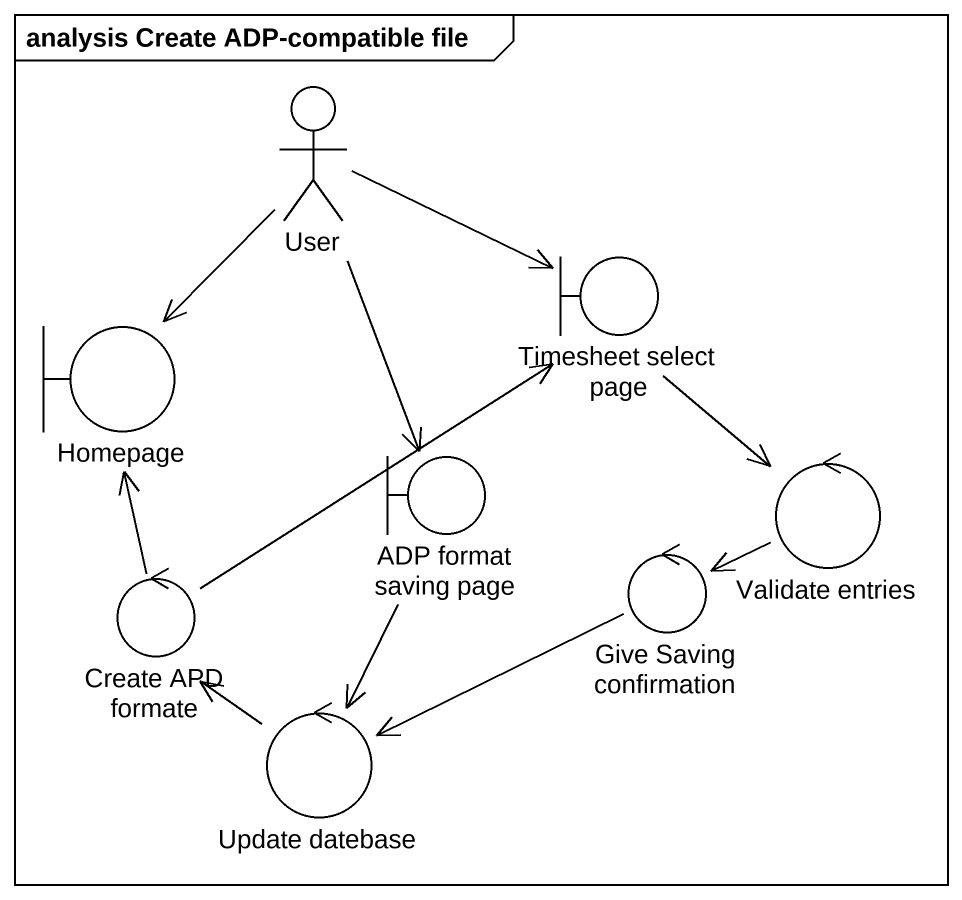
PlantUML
@startuml
mainframe analysis Create ADP-compatible file
actor User
boundary "Timesheet select page" as Timesheet_select_page
boundary Homepage
boundary "ADP format saving page" as ADP_format_saving_page
control "Validate entries" as Validate_entries
control "Create APD formate" as Create_APD_formate
control "Give Saving confirmation" as Give_Saving_confirmation
control "Update datebase" as Update_datebase
User -right-> Timesheet_select_page
User --> Homepage
User --> ADP_format_saving_page
Timesheet_select_page --> Validate_entries
ADP_format_saving_page --> Update_datebase
Validate_entries -left-> Give_Saving_confirmation
Create_APD_formate -up-> Timesheet_select_page
Create_APD_formate -up-> Homepage
Give_Saving_confirmation -left-> Update_datebase
Update_datebase -up-> Create_APD_formate
@enduml
